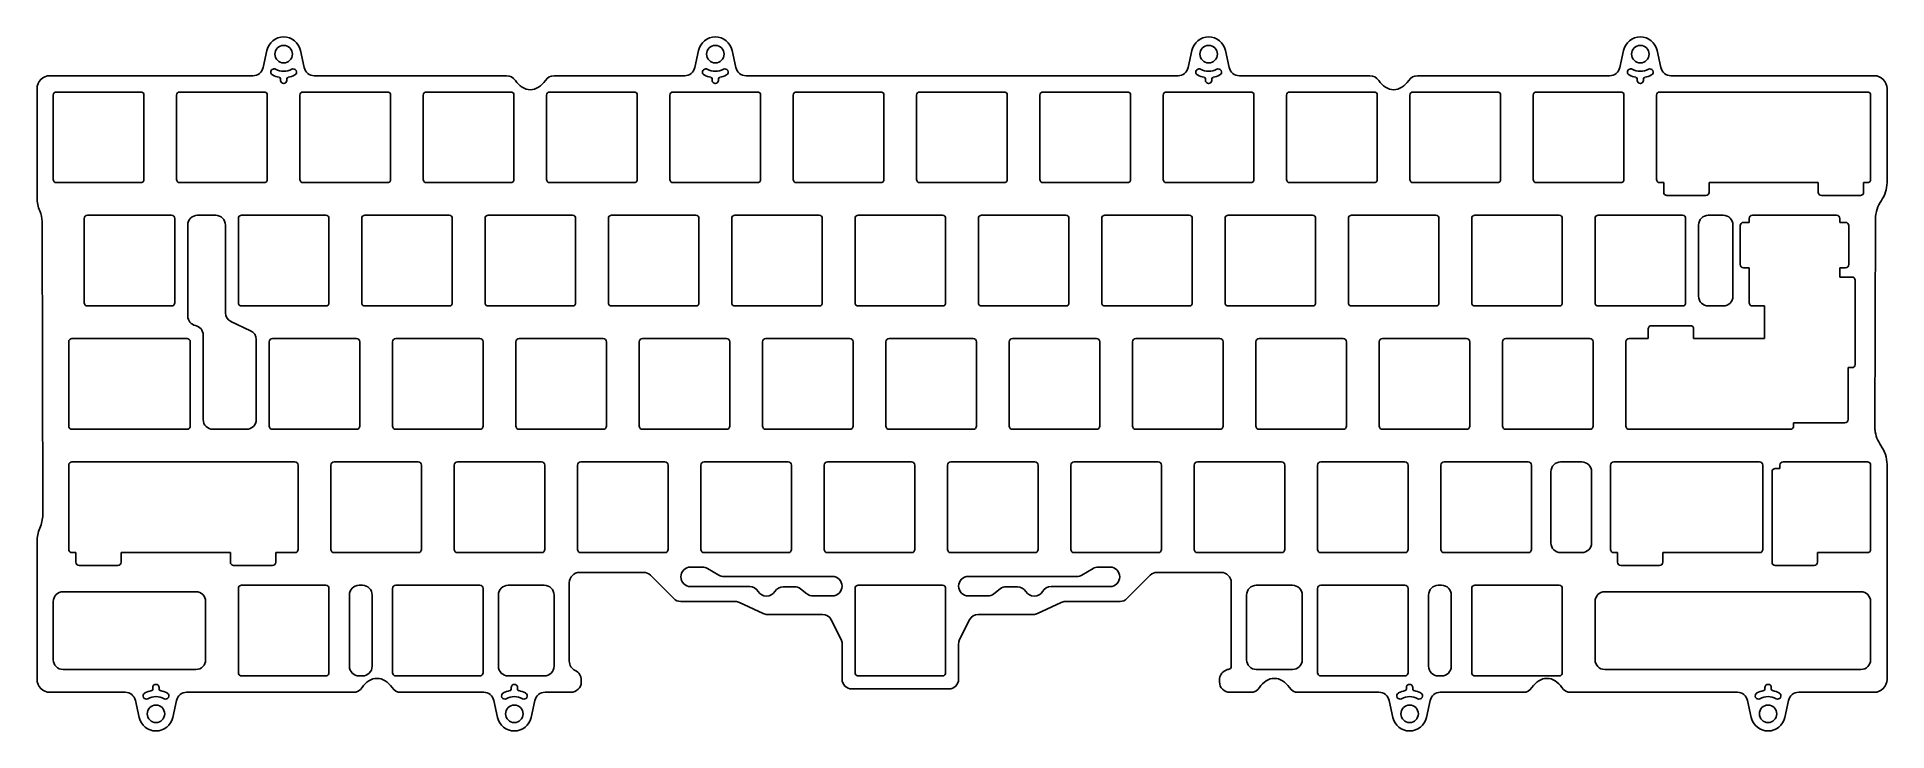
# Model space of a CAD drawing. Header units: millimetres. Extents: x 4 to 290, y 5 to 112.
import ezdxf

# ---------------------------------------------------------------- set-up
doc = ezdxf.new("R2010")
doc.units = ezdxf.units.MM
doc.layers.add('Shape2DView', color=7, linetype='CONTINUOUS')

msp = doc.modelspace()

# ---------------------------------------------------------------- linework, layer by layer
at = {"layer": 'Shape2DView'}
for p, q in [((39.8, 109.75), (39.21, 107.1)), ((45.56, 107.1), (44.98, 109.75)), ((106.48, 109.75), (105.89, 107.1)), ((112.24, 107.1), (111.65, 109.75)), ((182.68, 109.75), (182.09, 107.1)), ((188.44, 107.1), (187.85, 109.75)), ((249.35, 109.75), (248.76, 107.1)), ((255.11, 107.1), (254.53, 109.75)), ((37.65, 105.85), (6.29, 105.85)), ((76.83, 105.85), (47.12, 105.85)), ((104.33, 105.85), (84.15, 105.85)), ((180.53, 105.85), (113.8, 105.85)), ((210.18, 105.85), (190, 105.85)), ((247.2, 105.85), (217.5, 105.85)), ((288.04, 105.85), (256.67, 105.85)), ((4.29, 103.85), (4.29, 86.99)), ((7.31, 103.33), (20.31, 103.33)), ((26.36, 103.33), (39.36, 103.33)), ((41.89, 105.13), (41.89, 105.35)), ((42.89, 105.35), (42.89, 105.13)), ((45.41, 103.33), (58.41, 103.33)), ((64.46, 103.33), (77.46, 103.33)), ((83.51, 103.33), (96.51, 103.33)), ((102.56, 103.33), (115.56, 103.33)), ((108.56, 105.13), (108.56, 105.35)), ((109.56, 105.35), (109.56, 105.13)), ((121.61, 103.33), (134.61, 103.33)), ((140.66, 103.33), (153.66, 103.33)), ((159.71, 103.33), (172.71, 103.33)), ((178.76, 103.33), (191.76, 103.33)), ((184.76, 105.13), (184.76, 105.35)), ((185.76, 105.35), (185.76, 105.13)), ((197.81, 103.33), (210.81, 103.33)), ((216.86, 103.33), (229.86, 103.33)), ((235.91, 103.33), (248.91, 103.33)), ((251.44, 105.13), (251.44, 105.35)), ((252.44, 105.35), (252.44, 105.13)), ((254.96, 103.33), (287.01, 103.33)), ((290.04, 89.33), (290.04, 103.85)), ((6.81, 89.83), (6.81, 102.83)), ((20.81, 102.83), (20.81, 89.83)), ((25.86, 89.83), (25.86, 102.83)), ((39.86, 102.83), (39.86, 89.83)), ((44.91, 89.83), (44.91, 102.83)), ((58.91, 102.83), (58.91, 89.83)), ((63.96, 89.83), (63.96, 102.83)), ((77.96, 102.83), (77.96, 89.83)), ((83.01, 89.83), (83.01, 102.83)), ((97.01, 102.83), (97.01, 89.83)), ((102.06, 89.83), (102.06, 102.83)), ((116.06, 102.83), (116.06, 89.83)), ((121.11, 89.83), (121.11, 102.83)), ((135.11, 102.83), (135.11, 89.83)), ((140.16, 89.83), (140.16, 102.83)), ((154.16, 102.83), (154.16, 89.83)), ((159.21, 89.83), (159.21, 102.83)), ((173.21, 102.83), (173.21, 89.83)), ((178.26, 89.83), (178.26, 102.83)), ((192.26, 102.83), (192.26, 89.83)), ((197.31, 89.83), (197.31, 102.83)), ((211.31, 102.83), (211.31, 89.83)), ((216.36, 89.83), (216.36, 102.83)), ((230.36, 102.83), (230.36, 89.83)), ((235.41, 89.83), (235.41, 102.83)), ((249.41, 102.83), (249.41, 89.83)), ((254.46, 89.83), (254.46, 102.83)), ((287.51, 102.83), (287.51, 89.83)), ((20.31, 89.33), (7.31, 89.33)), ((39.36, 89.33), (26.36, 89.33)), ((58.41, 89.33), (45.41, 89.33)), ((77.46, 89.33), (64.46, 89.33)), ((96.51, 89.33), (83.51, 89.33)), ((115.56, 89.33), (102.56, 89.33)), ((134.61, 89.33), (121.61, 89.33)), ((153.66, 89.33), (140.66, 89.33)), ((172.71, 89.33), (159.71, 89.33)), ((191.76, 89.33), (178.76, 89.33)), ((210.81, 89.33), (197.81, 89.33)), ((229.86, 89.33), (216.86, 89.33)), ((248.91, 89.33), (235.91, 89.33)), ((255.55, 89.33), (254.96, 89.33)), ((255.55, 87.83), (255.55, 89.33)), ((279.43, 89.33), (262.55, 89.33)), ((262.55, 89.33), (262.55, 87.83)), ((279.43, 87.83), (279.43, 89.33)), ((287.01, 89.33), (286.43, 89.33)), ((286.43, 89.33), (286.43, 87.83)), ((262.05, 87.33), (256.05, 87.33)), ((285.93, 87.33), (279.93, 87.33)), ((5.07, 83.33), (5.17, 38.02)), ((11.58, 70.78), (11.58, 83.78)), ((12.08, 84.28), (25.08, 84.28)), ((25.58, 83.78), (25.58, 70.78)), ((29.08, 84.28), (31.89, 84.28)), ((35.39, 70.78), (35.39, 83.78)), ((35.89, 84.28), (48.89, 84.28)), ((49.39, 83.78), (49.39, 70.78)), ((54.44, 70.78), (54.44, 83.78)), ((54.94, 84.28), (67.94, 84.28)), ((68.44, 83.78), (68.44, 70.78)), ((73.49, 70.78), (73.49, 83.78)), ((73.99, 84.28), (86.99, 84.28)), ((87.49, 83.78), (87.49, 70.78)), ((92.54, 70.78), (92.54, 83.78)), ((93.04, 84.28), (106.04, 84.28)), ((106.54, 83.78), (106.54, 70.78)), ((111.59, 70.78), (111.59, 83.78)), ((112.09, 84.28), (125.09, 84.28)), ((125.59, 83.78), (125.59, 70.78)), ((130.64, 70.78), (130.64, 83.78)), ((131.14, 84.28), (144.14, 84.28)), ((144.64, 83.78), (144.64, 70.78)), ((149.69, 70.78), (149.69, 83.78)), ((150.19, 84.28), (163.19, 84.28)), ((163.69, 83.78), (163.69, 70.78)), ((168.74, 70.78), (168.74, 83.78)), ((169.24, 84.28), (182.24, 84.28)), ((182.74, 83.78), (182.74, 70.78)), ((187.79, 70.78), (187.79, 83.78)), ((188.29, 84.28), (201.29, 84.28)), ((201.79, 83.78), (201.79, 70.78)), ((206.84, 70.78), (206.84, 83.78)), ((207.34, 84.28), (220.34, 84.28)), ((220.84, 83.78), (220.84, 70.78)), ((225.89, 70.78), (225.89, 83.78)), ((226.39, 84.28), (239.39, 84.28)), ((239.89, 83.78), (239.89, 70.78)), ((244.94, 70.78), (244.94, 83.78)), ((245.44, 84.28), (258.44, 84.28)), ((258.94, 83.78), (258.94, 70.78)), ((262.44, 84.28), (264.75, 84.28)), ((267.87, 83.19), (268.75, 83.19)), ((268.75, 83.19), (268.75, 83.78)), ((269.25, 84.28), (282.25, 84.28)), ((282.75, 83.78), (282.75, 83.19)), ((282.75, 83.19), (283.63, 83.19)), ((288.18, 51.14), (288.26, 83.71)), ((27.58, 68.72), (27.58, 82.78)), ((33.39, 82.78), (33.39, 69.23)), ((260.94, 71.78), (260.94, 82.78)), ((266.25, 82.78), (266.25, 71.78)), ((267.37, 76.69), (267.37, 82.69)), ((284.13, 82.69), (284.13, 76.69)), ((268.75, 76.19), (267.87, 76.19)), ((268.75, 70.78), (268.75, 76.19)), ((283.63, 76.19), (282.75, 76.19)), ((282.75, 76.19), (282.75, 74.75)), ((282.75, 74.75), (284.63, 74.75)), ((285.13, 74.25), (285.13, 61.25)), ((25.08, 70.28), (12.08, 70.28)), ((48.89, 70.28), (35.89, 70.28)), ((67.94, 70.28), (54.94, 70.28)), ((86.99, 70.28), (73.99, 70.28)), ((106.04, 70.28), (93.04, 70.28)), ((125.09, 70.28), (112.09, 70.28)), ((144.14, 70.28), (131.14, 70.28)), ((163.19, 70.28), (150.19, 70.28)), ((182.24, 70.28), (169.24, 70.28)), ((201.29, 70.28), (188.29, 70.28)), ((220.34, 70.28), (207.34, 70.28)), ((239.39, 70.28), (226.39, 70.28)), ((258.44, 70.28), (245.44, 70.28)), ((264.75, 70.28), (262.44, 70.28)), ((271.13, 70.28), (269.25, 70.28)), ((271.13, 65.23), (271.13, 70.28)), ((29.96, 52.73), (29.96, 65.79)), ((34.25, 67.87), (37.28, 66.46)), ((253.17, 65.23), (253.17, 66.73)), ((253.67, 67.23), (259.67, 67.23)), ((260.17, 66.73), (260.17, 65.23)), ((9.19, 51.73), (9.19, 64.73)), ((9.69, 65.23), (27.46, 65.23)), ((27.96, 64.73), (27.96, 51.73)), ((38.15, 65.1), (38.15, 52.73)), ((40.15, 51.73), (40.15, 64.73)), ((40.65, 65.23), (53.65, 65.23)), ((54.15, 64.73), (54.15, 51.73)), ((59.2, 51.73), (59.2, 64.73)), ((59.7, 65.23), (72.7, 65.23)), ((73.2, 64.73), (73.2, 51.73)), ((78.25, 51.73), (78.25, 64.73)), ((78.75, 65.23), (91.75, 65.23)), ((92.25, 64.73), (92.25, 51.73)), ((97.3, 51.73), (97.3, 64.73)), ((97.8, 65.23), (110.8, 65.23)), ((111.3, 64.73), (111.3, 51.73)), ((116.35, 51.73), (116.35, 64.73)), ((116.85, 65.23), (129.85, 65.23)), ((130.35, 64.73), (130.35, 51.73)), ((135.4, 51.73), (135.4, 64.73)), ((135.9, 65.23), (148.9, 65.23)), ((149.4, 64.73), (149.4, 51.73)), ((154.45, 51.73), (154.45, 64.73)), ((154.95, 65.23), (167.95, 65.23)), ((168.45, 64.73), (168.45, 51.73)), ((173.5, 51.73), (173.5, 64.73)), ((174, 65.23), (187, 65.23)), ((187.5, 64.73), (187.5, 51.73)), ((192.55, 51.73), (192.55, 64.73)), ((193.05, 65.23), (206.05, 65.23)), ((206.55, 64.73), (206.55, 51.73)), ((211.6, 51.73), (211.6, 64.73)), ((212.1, 65.23), (225.1, 65.23)), ((225.6, 64.73), (225.6, 51.73)), ((230.65, 51.73), (230.65, 64.73)), ((231.15, 65.23), (244.15, 65.23)), ((244.65, 64.73), (244.65, 51.73)), ((249.7, 51.73), (249.7, 64.73)), ((250.2, 65.23), (253.17, 65.23)), ((260.17, 65.23), (271.13, 65.23)), ((284.63, 60.75), (284.04, 60.75)), ((284.04, 60.75), (284.04, 52.73)), ((283.54, 52.23), (275.61, 52.23)), ((275.61, 52.23), (275.61, 51.73)), ((27.46, 51.23), (9.69, 51.23)), ((36.65, 51.23), (31.46, 51.23)), ((53.65, 51.23), (40.65, 51.23)), ((72.7, 51.23), (59.7, 51.23)), ((91.75, 51.23), (78.75, 51.23)), ((110.8, 51.23), (97.8, 51.23)), ((129.85, 51.23), (116.85, 51.23)), ((148.9, 51.23), (135.9, 51.23)), ((167.95, 51.23), (154.95, 51.23)), ((187, 51.23), (174, 51.23)), ((206.05, 51.23), (193.05, 51.23)), ((225.1, 51.23), (212.1, 51.23)), ((244.15, 51.23), (231.15, 51.23)), ((275.11, 51.23), (250.2, 51.23)), ((9.69, 46.18), (44.13, 46.18)), ((50.18, 46.18), (63.18, 46.18)), ((69.23, 46.18), (82.23, 46.18)), ((88.28, 46.18), (101.28, 46.18)), ((107.33, 46.18), (120.33, 46.18)), ((126.38, 46.18), (139.38, 46.18)), ((145.43, 46.18), (158.43, 46.18)), ((164.48, 46.18), (177.48, 46.18)), ((183.53, 46.18), (196.53, 46.18)), ((202.58, 46.18), (215.58, 46.18)), ((221.63, 46.18), (234.63, 46.18)), ((239.63, 46.18), (242.91, 46.18)), ((247.82, 46.18), (270.34, 46.18)), ((274.01, 46.18), (287.01, 46.18)), ((290.04, 12.6), (290.04, 45.8)), ((9.19, 32.68), (9.19, 45.68)), ((44.63, 45.68), (44.63, 32.68)), ((49.68, 32.68), (49.68, 45.68)), ((63.68, 45.68), (63.68, 32.68)), ((68.73, 32.68), (68.73, 45.68)), ((82.73, 45.68), (82.73, 32.68)), ((87.78, 32.68), (87.78, 45.68)), ((101.78, 45.68), (101.78, 32.68)), ((106.83, 32.68), (106.83, 45.68)), ((120.83, 45.68), (120.83, 32.68)), ((125.88, 32.68), (125.88, 45.68)), ((139.88, 45.68), (139.88, 32.68)), ((144.93, 32.68), (144.93, 45.68)), ((158.93, 45.68), (158.93, 32.68)), ((163.98, 32.68), (163.98, 45.68)), ((177.98, 45.68), (177.98, 32.68)), ((183.03, 32.68), (183.03, 45.68)), ((197.03, 45.68), (197.03, 32.68)), ((202.08, 32.68), (202.08, 45.68)), ((216.08, 45.68), (216.08, 32.68)), ((221.13, 32.68), (221.13, 45.68)), ((235.13, 45.68), (235.13, 32.68)), ((238.13, 33.68), (238.13, 44.68)), ((244.41, 44.68), (244.41, 33.68)), ((247.32, 32.68), (247.32, 45.68)), ((270.84, 45.68), (270.84, 32.68)), ((272.28, 30.68), (272.28, 44.68)), ((272.78, 45.18), (273.51, 45.18)), ((273.51, 45.18), (273.51, 45.68)), ((287.51, 45.68), (287.51, 32.68)), ((4.29, 33.9), (4.29, 12.6)), ((10.28, 32.18), (9.69, 32.18)), ((10.28, 30.68), (10.28, 32.18)), ((34.16, 32.18), (17.28, 32.18)), ((17.28, 32.18), (17.28, 30.68)), ((34.16, 30.68), (34.16, 32.18)), ((44.13, 32.18), (41.16, 32.18)), ((41.16, 32.18), (41.16, 30.68)), ((63.18, 32.18), (50.18, 32.18)), ((82.23, 32.18), (69.23, 32.18)), ((101.28, 32.18), (88.28, 32.18)), ((120.33, 32.18), (107.33, 32.18)), ((139.38, 32.18), (126.38, 32.18)), ((158.43, 32.18), (145.43, 32.18)), ((177.48, 32.18), (164.48, 32.18)), ((196.53, 32.18), (183.53, 32.18)), ((215.58, 32.18), (202.58, 32.18)), ((234.63, 32.18), (221.63, 32.18)), ((242.91, 32.18), (239.63, 32.18)), ((248.41, 32.18), (247.82, 32.18)), ((248.41, 30.68), (248.41, 32.18)), ((270.34, 32.18), (255.41, 32.18)), ((255.41, 32.18), (255.41, 30.68)), ((287.01, 32.18), (279.28, 32.18)), ((279.28, 32.18), (279.28, 30.68)), ((16.78, 30.18), (10.78, 30.18)), ((40.66, 30.18), (34.66, 30.18)), ((88.11, 29.13), (97.97, 29.13)), ((99.03, 28.69), (102.65, 25.07)), ((105.24, 29.94), (107.09, 29.94)), ((107.85, 29.74), (109.61, 28.71)), ((165.67, 28.71), (167.43, 29.74)), ((168.18, 29.94), (170.03, 29.94)), ((172.63, 25.07), (176.25, 28.69)), ((177.31, 29.13), (187.16, 29.13)), ((254.91, 30.18), (248.91, 30.18)), ((278.78, 30.18), (272.78, 30.18)), ((8.31, 26.13), (28.84, 26.13)), ((35.39, 13.63), (35.39, 26.63)), ((35.89, 27.13), (48.89, 27.13)), ((49.39, 26.63), (49.39, 13.63)), ((54.04, 27.13), (54.55, 27.13)), ((59.2, 13.63), (59.2, 26.63)), ((59.7, 27.13), (72.7, 27.13)), ((73.2, 26.63), (73.2, 13.63)), ((77.06, 27.13), (82.65, 27.13)), ((86.51, 15.42), (86.51, 27.53)), ((114.37, 26.94), (105.24, 26.94)), ((110.37, 28.5), (127.14, 28.5)), ((121.29, 26.91), (119.55, 26.91)), ((123.22, 25.82), (122.2, 26.6)), ((130.64, 13.63), (130.64, 26.63)), ((131.14, 27.13), (144.14, 27.13)), ((144.64, 26.63), (144.64, 13.63)), ((148.14, 28.5), (164.91, 28.5)), ((153.07, 26.6), (152.06, 25.82)), ((155.73, 26.91), (153.99, 26.91)), ((170.03, 26.94), (160.91, 26.94)), ((188.76, 27.53), (188.76, 14.63)), ((192.62, 27.13), (198.21, 27.13)), ((202.08, 13.63), (202.08, 26.63)), ((202.58, 27.13), (215.58, 27.13)), ((216.08, 26.63), (216.08, 13.63)), ((220.73, 27.13), (221.24, 27.13)), ((225.89, 13.63), (225.89, 26.63)), ((226.39, 27.13), (239.39, 27.13)), ((239.89, 26.63), (239.89, 13.63)), ((246.44, 26.13), (286.01, 26.13)), ((6.81, 15.63), (6.81, 24.63)), ((30.34, 24.63), (30.34, 15.63)), ((52.54, 14.63), (52.54, 25.63)), ((56.05, 25.63), (56.05, 14.63)), ((75.56, 14.63), (75.56, 25.63)), ((84.15, 25.63), (84.15, 14.63)), ((103.71, 24.63), (112.15, 24.63)), ((112.78, 24.49), (116.47, 22.77)), ((127.14, 25.5), (124.14, 25.5)), ((151.14, 25.5), (148.14, 25.5)), ((158.81, 22.77), (162.5, 24.49)), ((163.13, 24.63), (171.57, 24.63)), ((191.12, 15.63), (191.12, 25.63)), ((199.71, 25.63), (199.71, 15.63)), ((219.23, 14.63), (219.23, 25.63)), ((222.74, 25.63), (222.74, 14.63)), ((244.94, 15.63), (244.94, 24.63)), ((287.51, 24.63), (287.51, 15.63)), ((117.1, 22.63), (125.62, 22.63)), ((126.96, 21.8), (128.48, 18.77)), ((146.8, 18.77), (148.32, 21.8)), ((149.66, 22.63), (158.18, 22.63)), ((128.64, 18.1), (128.64, 12.63)), ((146.64, 12.63), (146.64, 18.1)), ((28.84, 14.13), (8.31, 14.13)), ((48.89, 13.13), (35.89, 13.13)), ((54.55, 13.13), (54.04, 13.13)), ((72.7, 13.13), (59.7, 13.13)), ((82.65, 13.13), (77.06, 13.13)), ((88.35, 12.2), (88.35, 12.53)), ((144.14, 13.13), (131.14, 13.13)), ((186.93, 12.53), (186.93, 12.2)), ((188.26, 14.13), (188.1, 14.13)), ((198.21, 14.13), (192.62, 14.13)), ((215.58, 13.13), (202.58, 13.13)), ((221.24, 13.13), (220.73, 13.13)), ((239.39, 13.13), (226.39, 13.13)), ((286.01, 14.13), (246.44, 14.13)), ((6.29, 10.6), (17.92, 10.6)), ((19.49, 9.35), (20.07, 6.7)), ((22.16, 11.1), (22.16, 11.33)), ((23.16, 11.33), (23.16, 11.1)), ((25.25, 6.7), (25.83, 9.35)), ((27.4, 10.6), (53.15, 10.6)), ((60.47, 10.6), (73.29, 10.6)), ((74.85, 9.35), (75.44, 6.7)), ((77.52, 11.1), (77.52, 11.33)), ((78.52, 11.33), (78.52, 11.1)), ((80.61, 6.7), (81.2, 9.35)), ((82.76, 10.6), (86.75, 10.6)), ((130.14, 11.13), (145.14, 11.13)), ((188.53, 10.6), (191.76, 10.6)), ((199.08, 10.6), (211.57, 10.6)), ((213.13, 9.35), (213.71, 6.7)), ((215.8, 11.1), (215.8, 11.33)), ((216.8, 11.33), (216.8, 11.1)), ((218.89, 6.7), (219.48, 9.35)), ((221.04, 10.6), (233.85, 10.6)), ((241.17, 10.6), (266.93, 10.6)), ((268.49, 9.35), (269.08, 6.7)), ((271.17, 11.1), (271.17, 11.33)), ((272.17, 11.33), (272.17, 11.1)), ((274.25, 6.7), (274.84, 9.35)), ((276.4, 10.6), (288.04, 10.6))]:
    msp.add_line(p, q, dxfattribs=at)
for centre in [(42.39, 109.18), (109.06, 109.18), (185.26, 109.18), (251.94, 109.18), (22.66, 7.28), (78.02, 7.28), (216.3, 7.28), (271.67, 7.28)]:
    msp.add_circle(centre, 1.35, dxfattribs=at)
for centre, radius, start, end in [((42.39, 109.18), 2.65, 12.5, 167.5), ((109.06, 109.18), 2.65, 12.5, 167.5), ((185.26, 109.18), 2.65, 12.5, 167.5), ((251.94, 109.18), 2.65, 12.5, 167.5), ((6.29, 103.85), 2, 90, 180), ((37.65, 107.45), 1.6, -90, -12.5), ((40.9, 106.4), 0.5, 61.8452, -118.1548), ((42.39, 109.18), 3.65, -118.1548, -101.0875), ((42.39, 109.18), 2.65, -118.1548, -61.8452), ((42.39, 109.18), 3.65, -78.9125, -61.8452), ((43.87, 106.4), 0.5, -61.8452, 118.1548), ((47.12, 107.45), 1.6, -167.5, -90), ((76.83, 104.25), 1.6, 33.0383, 90), ((84.15, 104.25), 1.6, 90, 146.9617), ((104.33, 107.45), 1.6, -90, -12.5), ((107.58, 106.4), 0.5, 61.8452, -118.1548), ((109.06, 109.18), 3.65, -118.1548, -101.0875), ((109.06, 109.18), 2.65, -118.1548, -61.8452), ((109.06, 109.18), 3.65, -78.9125, -61.8452), ((110.55, 106.4), 0.5, -61.8452, 118.1548), ((113.8, 107.45), 1.6, -167.5, -90), ((180.53, 107.45), 1.6, -90, -12.5), ((183.78, 106.4), 0.5, 61.8452, -118.1548), ((185.26, 109.18), 3.65, -118.1548, -101.0875), ((185.26, 109.18), 2.65, -118.1548, -61.8452), ((185.26, 109.18), 3.65, -78.9125, -61.8452), ((186.75, 106.4), 0.5, -61.8452, 118.1548), ((190, 107.45), 1.6, -167.5, -90), ((210.18, 104.25), 1.6, 33.0383, 90), ((217.5, 104.25), 1.6, 90, 146.9617), ((247.2, 107.45), 1.6, -90, -12.5), ((250.45, 106.4), 0.5, 61.8452, -118.1548), ((251.94, 109.18), 3.65, -118.1548, -101.0875), ((251.94, 109.18), 2.65, -118.1548, -61.8452), ((251.94, 109.18), 3.65, -78.9125, -61.8452), ((253.42, 106.4), 0.5, -61.8452, 118.1548), ((256.67, 107.45), 1.6, -167.5, -90), ((288.04, 103.85), 2, 0, 90), ((7.31, 102.83), 0.5, 90, 180), ((20.31, 102.83), 0.5, 0, 90), ((26.36, 102.83), 0.5, 90, 180), ((39.36, 102.83), 0.5, 0, 90), ((41.64, 105.35), 0.25, 0, 78.9125), ((42.39, 105.13), 0.5, 180, 0), ((43.14, 105.35), 0.25, 101.0875, 180), ((45.41, 102.83), 0.5, 90, 180), ((58.41, 102.83), 0.5, 0, 90), ((64.46, 102.83), 0.5, 90, 180), ((77.46, 102.83), 0.5, 0, 90), ((83.51, 102.83), 0.5, 90, 180), ((96.51, 102.83), 0.5, 0, 90), ((102.56, 102.83), 0.5, 90, 180), ((108.31, 105.35), 0.25, 0, 78.9125), ((109.06, 105.13), 0.5, 180, 0), ((109.81, 105.35), 0.25, 101.0875, 180), ((115.56, 102.83), 0.5, 0, 90), ((121.61, 102.83), 0.5, 90, 180), ((134.61, 102.83), 0.5, 0, 90), ((140.66, 102.83), 0.5, 90, 180), ((153.66, 102.83), 0.5, 0, 90), ((159.71, 102.83), 0.5, 90, 180), ((172.71, 102.83), 0.5, 0, 90), ((178.76, 102.83), 0.5, 90, 180), ((184.51, 105.35), 0.25, 0, 78.9125), ((185.26, 105.13), 0.5, 180, 0), ((186.01, 105.35), 0.25, 101.0875, 180), ((191.76, 102.83), 0.5, 0, 90), ((197.81, 102.83), 0.5, 90, 180), ((210.81, 102.83), 0.5, 0, 90), ((216.86, 102.83), 0.5, 90, 180), ((229.86, 102.83), 0.5, 0, 90), ((235.91, 102.83), 0.5, 90, 180), ((248.91, 102.83), 0.5, 0, 90), ((251.19, 105.35), 0.25, 0, 78.9125), ((251.94, 105.13), 0.5, 180, 0), ((252.69, 105.35), 0.25, 101.0875, 180), ((254.96, 102.83), 0.5, 90, 180), ((287.01, 102.83), 0.5, 0, 90), ((7.31, 89.83), 0.5, 180, -90), ((20.31, 89.83), 0.5, -90, 0), ((26.36, 89.83), 0.5, 180, -90), ((39.36, 89.83), 0.5, -90, 0), ((45.41, 89.83), 0.5, 180, -90), ((58.41, 89.83), 0.5, -90, 0), ((64.46, 89.83), 0.5, 180, -90), ((77.46, 89.83), 0.5, -90, 0), ((83.51, 89.83), 0.5, 180, -90), ((96.51, 89.83), 0.5, -90, 0), ((102.56, 89.83), 0.5, 180, -90), ((115.56, 89.83), 0.5, -90, 0), ((121.61, 89.83), 0.5, 180, -90), ((134.61, 89.83), 0.5, -90, 0), ((140.66, 89.83), 0.5, 180, -90), ((153.66, 89.83), 0.5, -90, 0), ((159.71, 89.83), 0.5, 180, -90), ((172.71, 89.83), 0.5, -90, 0), ((178.76, 89.83), 0.5, 180, -90), ((191.76, 89.83), 0.5, -90, 0), ((197.81, 89.83), 0.5, 180, -90), ((210.81, 89.83), 0.5, -90, 0), ((216.86, 89.83), 0.5, 180, -90), ((229.86, 89.83), 0.5, -90, 0), ((235.91, 89.83), 0.5, 180, -90), ((248.91, 89.83), 0.5, -90, 0), ((254.96, 89.83), 0.5, 180, -90), ((287.01, 89.83), 0.5, -90, 0), ((285.26, 89.33), 4.78, -35.1546, 0), ((9.29, 86.99), 5, 180, -155.9109), ((256.05, 87.83), 0.5, 180, -90), ((262.05, 87.83), 0.5, -90, 0), ((279.93, 87.83), 0.5, 180, -90), ((285.93, 87.83), 0.5, -90, 0), ((293.26, 83.7), 5, 144.8454, 179.8741), ((1.07, 83.32), 4, 0.1259, 24.0891), ((12.08, 83.78), 0.5, 90, 180), ((25.08, 83.78), 0.5, 0, 90), ((29.08, 82.78), 1.5, 90, 180), ((31.89, 82.78), 1.5, 0, 90), ((35.89, 83.78), 0.5, 90, 180), ((48.89, 83.78), 0.5, 0, 90), ((54.94, 83.78), 0.5, 90, 180), ((67.94, 83.78), 0.5, 0, 90), ((73.99, 83.78), 0.5, 90, 180), ((86.99, 83.78), 0.5, 0, 90), ((93.04, 83.78), 0.5, 90, 180), ((106.04, 83.78), 0.5, 0, 90), ((112.09, 83.78), 0.5, 90, 180), ((125.09, 83.78), 0.5, 0, 90), ((131.14, 83.78), 0.5, 90, 180), ((144.14, 83.78), 0.5, 0, 90), ((150.19, 83.78), 0.5, 90, 180), ((163.19, 83.78), 0.5, 0, 90), ((169.24, 83.78), 0.5, 90, 180), ((182.24, 83.78), 0.5, 0, 90), ((188.29, 83.78), 0.5, 90, 180), ((201.29, 83.78), 0.5, 0, 90), ((207.34, 83.78), 0.5, 90, 180), ((220.34, 83.78), 0.5, 0, 90), ((226.39, 83.78), 0.5, 90, 180), ((239.39, 83.78), 0.5, 0, 90), ((245.44, 83.78), 0.5, 90, 180), ((258.44, 83.78), 0.5, 0, 90), ((262.44, 82.78), 1.5, 90, 180), ((264.75, 82.78), 1.5, 0, 90), ((267.87, 82.69), 0.5, 90, -180), ((269.25, 83.78), 0.5, 90, 180), ((282.25, 83.78), 0.5, 0, 90), ((283.63, 82.69), 0.5, 0, 90), ((267.87, 76.69), 0.5, -180, -90), ((283.63, 76.69), 0.5, -90, 0), ((284.63, 74.25), 0.5, 0, 90), ((262.44, 71.78), 1.5, 180, -90), ((264.75, 71.78), 1.5, -90, 0), ((12.08, 70.78), 0.5, 180, -90), ((25.08, 70.78), 0.5, -90, 0), ((29.08, 68.72), 1.5, -180, -101.9027), ((34.89, 69.23), 1.5, -180, -115), ((35.89, 70.78), 0.5, 180, -90), ((48.89, 70.78), 0.5, -90, 0), ((54.94, 70.78), 0.5, 180, -90), ((67.94, 70.78), 0.5, -90, 0), ((73.99, 70.78), 0.5, 180, -90), ((86.99, 70.78), 0.5, -90, 0), ((93.04, 70.78), 0.5, 180, -90), ((106.04, 70.78), 0.5, -90, 0), ((112.09, 70.78), 0.5, 180, -90), ((125.09, 70.78), 0.5, -90, 0), ((131.14, 70.78), 0.5, 180, -90), ((144.14, 70.78), 0.5, -90, 0), ((150.19, 70.78), 0.5, 180, -90), ((163.19, 70.78), 0.5, -90, 0), ((169.24, 70.78), 0.5, 180, -90), ((182.24, 70.78), 0.5, -90, 0), ((188.29, 70.78), 0.5, 180, -90), ((201.29, 70.78), 0.5, -90, 0), ((207.34, 70.78), 0.5, 180, -90), ((220.34, 70.78), 0.5, -90, 0), ((226.39, 70.78), 0.5, 180, -90), ((239.39, 70.78), 0.5, -90, 0), ((245.44, 70.78), 0.5, 180, -90), ((258.44, 70.78), 0.5, -90, 0), ((269.25, 70.78), 0.5, 180, -90), ((28.46, 65.79), 1.5, 0, 78.0973), ((36.65, 65.1), 1.5, 0, 65), ((253.67, 66.73), 0.5, 90, -180), ((259.67, 66.73), 0.5, 0, 90), ((9.69, 64.73), 0.5, 90, 180), ((27.46, 64.73), 0.5, 0, 90), ((40.65, 64.73), 0.5, 90, 180), ((53.65, 64.73), 0.5, 0, 90), ((59.7, 64.73), 0.5, 90, 180), ((72.7, 64.73), 0.5, 0, 90), ((78.75, 64.73), 0.5, 90, 180), ((91.75, 64.73), 0.5, 0, 90), ((97.8, 64.73), 0.5, 90, 180), ((110.8, 64.73), 0.5, 0, 90), ((116.85, 64.73), 0.5, 90, 180), ((129.85, 64.73), 0.5, 0, 90), ((135.9, 64.73), 0.5, 90, 180), ((148.9, 64.73), 0.5, 0, 90), ((154.95, 64.73), 0.5, 90, 180), ((167.95, 64.73), 0.5, 0, 90), ((174, 64.73), 0.5, 90, 180), ((187, 64.73), 0.5, 0, 90), ((193.05, 64.73), 0.5, 90, 180), ((206.05, 64.73), 0.5, 0, 90), ((212.1, 64.73), 0.5, 90, 180), ((225.1, 64.73), 0.5, 0, 90), ((231.15, 64.73), 0.5, 90, 180), ((244.15, 64.73), 0.5, 0, 90), ((250.2, 64.73), 0.5, 90, -180), ((284.63, 61.25), 0.5, -90, 0), ((9.69, 51.73), 0.5, -180, -90), ((27.46, 51.73), 0.5, -90, 0), ((31.46, 52.73), 1.5, 180, -90), ((36.65, 52.73), 1.5, -90, 0), ((40.65, 51.73), 0.5, 180, -90), ((53.65, 51.73), 0.5, -90, 0), ((59.7, 51.73), 0.5, 180, -90), ((72.7, 51.73), 0.5, -90, 0), ((78.75, 51.73), 0.5, 180, -90), ((91.75, 51.73), 0.5, -90, 0), ((97.8, 51.73), 0.5, 180, -90), ((110.8, 51.73), 0.5, -90, 0), ((116.85, 51.73), 0.5, 180, -90), ((129.85, 51.73), 0.5, -90, 0), ((135.9, 51.73), 0.5, 180, -90), ((148.9, 51.73), 0.5, -90, 0), ((154.95, 51.73), 0.5, 180, -90), ((167.95, 51.73), 0.5, -90, 0), ((174, 51.73), 0.5, 180, -90), ((187, 51.73), 0.5, -90, 0), ((193.05, 51.73), 0.5, 180, -90), ((206.05, 51.73), 0.5, -90, 0), ((212.1, 51.73), 0.5, 180, -90), ((225.1, 51.73), 0.5, -90, 0), ((231.15, 51.73), 0.5, 180, -90), ((244.15, 51.73), 0.5, -90, 0), ((250.2, 51.73), 0.5, 180, -90), ((275.11, 51.73), 0.5, -90, 0), ((283.54, 52.73), 0.5, -90, 0), ((293.16, 51.64), 5, -174.2614, -144.2958), ((285.04, 45.8), 5, 0, 35.7042), ((9.69, 45.68), 0.5, 90, -180), ((44.13, 45.68), 0.5, 0, 90), ((50.18, 45.68), 0.5, 90, 180), ((63.18, 45.68), 0.5, 0, 90), ((69.23, 45.68), 0.5, 90, 180), ((82.23, 45.68), 0.5, 0, 90), ((88.28, 45.68), 0.5, 90, 180), ((101.28, 45.68), 0.5, 0, 90), ((107.33, 45.68), 0.5, 90, 180), ((120.33, 45.68), 0.5, 0, 90), ((126.38, 45.68), 0.5, 90, 180), ((139.38, 45.68), 0.5, 0, 90), ((145.43, 45.68), 0.5, 90, 180), ((158.43, 45.68), 0.5, 0, 90), ((164.48, 45.68), 0.5, 90, 180), ((177.48, 45.68), 0.5, 0, 90), ((183.53, 45.68), 0.5, 90, 180), ((196.53, 45.68), 0.5, 0, 90), ((202.58, 45.68), 0.5, 90, 180), ((215.58, 45.68), 0.5, 0, 90), ((221.63, 45.68), 0.5, 90, 180), ((234.63, 45.68), 0.5, 0, 90), ((239.63, 44.68), 1.5, 90, 180), ((242.91, 44.68), 1.5, 0, 90), ((247.82, 45.68), 0.5, 90, 180), ((270.34, 45.68), 0.5, 0, 90), ((274.01, 45.68), 0.5, 90, -180), ((287.01, 45.68), 0.5, 0, 90), ((272.78, 44.68), 0.5, 90, 180), ((0.17, 38.01), 5, -24.264, 0.1259), ((9.29, 33.9), 5, 155.736, 180), ((9.69, 32.68), 0.5, -180, -90), ((44.13, 32.68), 0.5, -90, 0), ((50.18, 32.68), 0.5, 180, -90), ((63.18, 32.68), 0.5, -90, 0), ((69.23, 32.68), 0.5, 180, -90), ((82.23, 32.68), 0.5, -90, 0), ((88.28, 32.68), 0.5, 180, -90), ((101.28, 32.68), 0.5, -90, 0), ((107.33, 32.68), 0.5, 180, -90), ((120.33, 32.68), 0.5, -90, 0), ((126.38, 32.68), 0.5, 180, -90), ((139.38, 32.68), 0.5, -90, 0), ((145.43, 32.68), 0.5, 180, -90), ((158.43, 32.68), 0.5, -90, 0), ((164.48, 32.68), 0.5, 180, -90), ((177.48, 32.68), 0.5, -90, 0), ((183.53, 32.68), 0.5, 180, -90), ((196.53, 32.68), 0.5, -90, 0), ((202.58, 32.68), 0.5, 180, -90), ((215.58, 32.68), 0.5, -90, 0), ((221.63, 32.68), 0.5, 180, -90), ((234.63, 32.68), 0.5, -90, 0), ((239.63, 33.68), 1.5, 180, -90), ((242.91, 33.68), 1.5, -90, 0), ((247.82, 32.68), 0.5, -180, -90), ((270.34, 32.68), 0.5, -90, 0), ((287.01, 32.68), 0.5, -90, 0), ((10.78, 30.68), 0.5, 180, -90), ((16.78, 30.68), 0.5, -90, 0), ((34.66, 30.68), 0.5, 180, -90), ((40.66, 30.68), 0.5, -90, 0), ((88.11, 27.53), 1.6, 90, 180), ((97.97, 27.63), 1.5, 45, 90), ((105.24, 28.44), 1.5, 90, -90), ((107.09, 28.44), 1.5, 59.622, 90), ((110.37, 30), 1.5, -120.378, -90), ((164.91, 30), 1.5, -90, -59.622), ((168.18, 28.44), 1.5, 90, 120.378), ((170.03, 28.44), 1.5, -90, 90), ((177.31, 27.63), 1.5, 90, 135), ((187.16, 27.53), 1.6, 0, 90), ((248.91, 30.68), 0.5, 180, -90), ((254.91, 30.68), 0.5, -90, 0), ((272.78, 30.68), 0.5, 180, -90), ((278.78, 30.68), 0.5, -90, 0), ((8.31, 24.63), 1.5, 90, 180), ((28.84, 24.63), 1.5, 0, 90), ((35.89, 26.63), 0.5, 90, 180), ((48.89, 26.63), 0.5, 0, 90), ((54.04, 25.63), 1.5, 90, -180), ((54.55, 25.63), 1.5, 0, 90), ((59.7, 26.63), 0.5, 90, 180), ((72.7, 26.63), 0.5, 0, 90), ((77.06, 25.63), 1.5, 90, 180), ((82.65, 25.63), 1.5, 0, 90), ((114.37, 25.44), 1.5, 30, 90), ((116.97, 26.94), 1.5, -150, -89.9935), ((116.97, 26.94), 1.5, -90.0065, -30.7049), ((119.55, 25.41), 1.5, 90, 149.2951), ((121.29, 25.41), 1.5, 52.2998, 90), ((124.14, 27), 1.5, -127.7002, -90), ((127.14, 27), 1.5, -90, 90), ((131.14, 26.63), 0.5, 90, 180), ((144.14, 26.63), 0.5, 0, 90), ((148.14, 27), 1.5, 90, -90), ((151.14, 27), 1.5, -90, -52.2998), ((153.99, 25.41), 1.5, 90, 127.7002), ((155.73, 25.41), 1.5, 30.7049, 90), ((158.31, 26.94), 1.5, -149.2951, -89.9935), ((158.31, 26.94), 1.5, -90.0065, -30), ((160.91, 25.44), 1.5, 90, 150), ((192.62, 25.63), 1.5, 90, 180), ((198.21, 25.63), 1.5, 0, 90), ((202.58, 26.63), 0.5, 90, 180), ((215.58, 26.63), 0.5, 0, 90), ((220.73, 25.63), 1.5, 90, -180), ((221.24, 25.63), 1.5, 0, 90), ((226.39, 26.63), 0.5, 90, 180), ((239.39, 26.63), 0.5, 0, 90), ((246.44, 24.63), 1.5, 90, 180), ((286.01, 24.63), 1.5, 0, 90), ((103.71, 26.13), 1.5, -135, -90), ((112.15, 23.13), 1.5, 65, 90), ((163.13, 23.13), 1.5, 90, 115), ((171.57, 26.13), 1.5, -90, -45), ((117.1, 24.13), 1.5, -115, -90), ((125.62, 21.13), 1.5, 26.6, 90), ((149.66, 21.13), 1.5, 90, 153.4), ((158.18, 24.13), 1.5, -90, -65), ((127.14, 18.1), 1.5, 0, 26.6), ((148.14, 18.1), 1.5, 153.4, 180), ((8.31, 15.63), 1.5, 180, -90), ((28.84, 15.63), 1.5, -90, 0), ((54.04, 14.63), 1.5, -180, -90), ((54.55, 14.63), 1.5, -90, 0), ((77.06, 14.63), 1.5, 180, -90), ((82.65, 14.63), 1.5, -90, 0), ((88.11, 15.42), 1.6, 180, -115.2298), ((188.26, 14.63), 0.5, -90, 0), ((192.62, 15.63), 1.5, 180, -90), ((198.21, 15.63), 1.5, -90, 0), ((220.73, 14.63), 1.5, 180, -90), ((221.24, 14.63), 1.5, -90, 0), ((246.44, 15.63), 1.5, 180, -90), ((286.01, 15.63), 1.5, -90, 0), ((6.29, 12.6), 2, 180, -90), ((22.66, 11.33), 0.5, 0, -180), ((35.89, 13.63), 0.5, 180, -90), ((48.89, 13.63), 0.5, -90, 0), ((59.7, 13.63), 0.5, 180, -90), ((72.7, 13.63), 0.5, -90, 0), ((78.02, 11.33), 0.5, 0, 180), ((86.75, 12.2), 1.6, -90, 0), ((86.75, 12.53), 1.6, 0, 64.7702), ((130.14, 12.63), 1.5, 180, -90), ((131.14, 13.63), 0.5, 180, -90), ((144.14, 13.63), 0.5, -90, 0), ((145.14, 12.63), 1.5, -90, 0), ((188.53, 12.53), 1.6, 115.2298, 180), ((188.53, 12.2), 1.6, 180, -90), ((187.16, 15.42), 1.6, -64.7702, -54.0189), ((202.58, 13.63), 0.5, 180, -90), ((215.58, 13.63), 0.5, -90, 0), ((216.3, 11.33), 0.5, 0, 180), ((226.39, 13.63), 0.5, 180, -90), ((239.39, 13.63), 0.5, -90, 0), ((271.67, 11.33), 0.5, 0, 180), ((288.04, 12.6), 2, -90, 0), ((17.92, 9), 1.6, 12.5, 90), ((21.17, 10.05), 0.5, 118.1548, -61.8452), ((22.66, 7.28), 3.65, 101.0875, 118.1548), ((22.66, 7.28), 2.65, 61.8452, 118.1548), ((21.91, 11.1), 0.25, -78.9125, 0), ((23.41, 11.1), 0.25, 180, -101.0875), ((22.66, 7.28), 3.65, 61.8452, 78.9125), ((24.15, 10.05), 0.5, -118.1548, 61.8452), ((27.4, 9), 1.6, 90, 167.5), ((53.15, 12.2), 1.6, -90, -33.0383), ((60.47, 12.2), 1.6, -146.9617, -90), ((73.29, 9), 1.6, 12.5, 90), ((76.54, 10.05), 0.5, 118.1548, -61.8452), ((78.02, 7.28), 3.65, 101.0875, 118.1548), ((78.02, 7.28), 2.65, 61.8452, 118.1548), ((77.27, 11.1), 0.25, -78.9125, 0), ((78.77, 11.1), 0.25, 180, -101.0875), ((78.02, 7.28), 3.65, 61.8452, 78.9125), ((79.51, 10.05), 0.5, -118.1548, 61.8452), ((82.76, 9), 1.6, 90, 167.5), ((191.76, 12.2), 1.6, -90, -33.0383), ((199.08, 12.2), 1.6, -146.9617, -90), ((211.57, 9), 1.6, 12.5, 90), ((214.82, 10.05), 0.5, 118.1548, -61.8452), ((216.3, 7.28), 3.65, 101.0875, 118.1548), ((216.3, 7.28), 2.65, 61.8452, 118.1548), ((215.55, 11.1), 0.25, -78.9125, 0), ((217.05, 11.1), 0.25, 180, -101.0875), ((216.3, 7.28), 3.65, 61.8452, 78.9125), ((217.79, 10.05), 0.5, -118.1548, 61.8452), ((221.04, 9), 1.6, 90, 167.5), ((233.85, 12.2), 1.6, -90, -33.0383), ((241.17, 12.2), 1.6, -146.9617, -90), ((266.93, 9), 1.6, 12.5, 90), ((270.18, 10.05), 0.5, 118.1548, -61.8452), ((271.67, 7.28), 3.65, 101.0875, 118.1548), ((271.67, 7.28), 2.65, 61.8452, 118.1548), ((270.92, 11.1), 0.25, -78.9125, 0), ((272.42, 11.1), 0.25, -180, -101.0875), ((271.67, 7.28), 3.65, 61.8452, 78.9125), ((273.15, 10.05), 0.5, -118.1548, 61.8452), ((276.4, 9), 1.6, 90, 167.5), ((22.66, 7.28), 2.65, -167.5, -12.5), ((78.02, 7.28), 2.65, -167.5, -12.5), ((216.3, 7.28), 2.65, -167.5, -12.5), ((271.67, 7.28), 2.65, -167.5, -12.5)]:
    msp.add_arc(centre, radius, start, end, dxfattribs=at)
for centre, major_axis, start_param, end_param in [((80.49, 108.14), (0, -4.45), -0.827179, -5.456007), ((213.84, 108.14), (0, -4.45), -0.827179, -5.456007), ((56.81, 8.31), (0, -4.45), -3.968771, -2.314414), ((195.42, 8.31), (0, 4.45), -0.827179, -5.456007), ((237.51, 8.31), (0, -4.45), -3.968771, -2.314414)]:
    msp.add_ellipse(centre, major_axis=major_axis, ratio=0.707107, start_param=start_param, end_param=end_param, dxfattribs=at)

doc.saveas('drawing.dxf')
